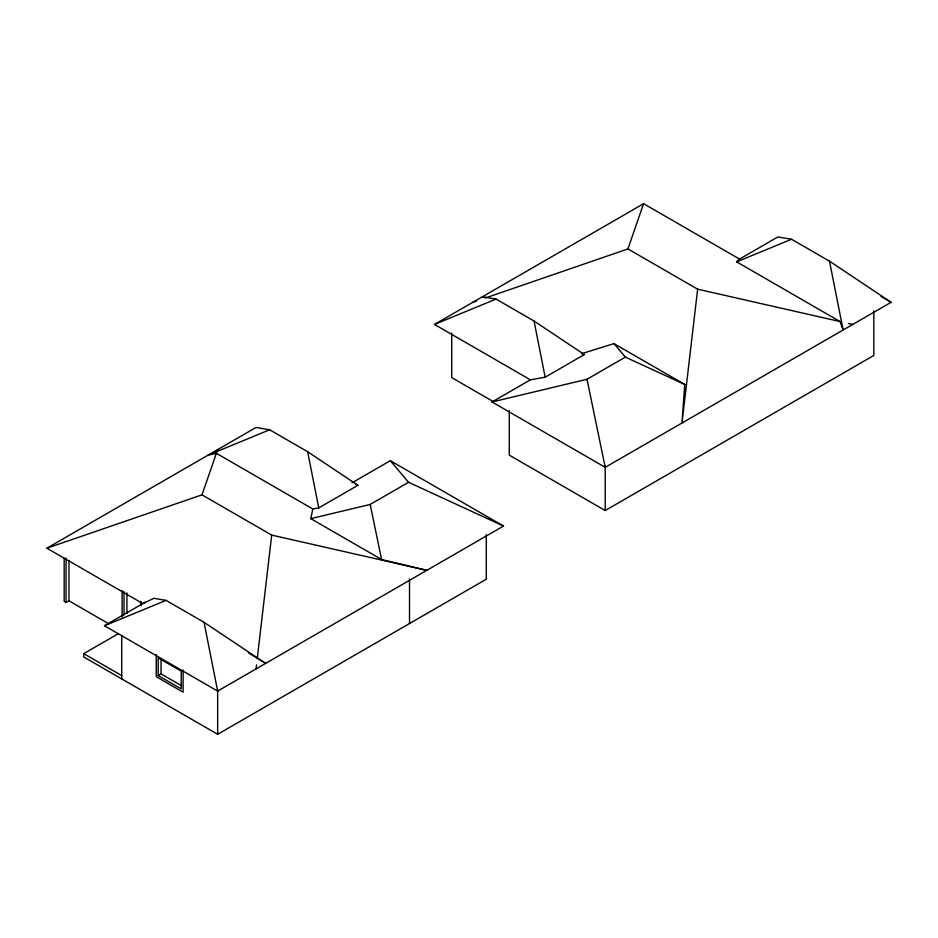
<?xml version="1.0" encoding="UTF-8"?>
<svg xmlns="http://www.w3.org/2000/svg" width="938" height="938" viewBox="0 0 938 938"><rect width="100%" height="100%" fill="white"/><g stroke="black" fill="none" stroke-linecap="round" stroke-linejoin="round"><path stroke-width="1.41" d="M584.339 354.576L581.912 353.579L613.968 343.613L684.752 384.474L681.973 423.026L697.649 289.185L627.921 248.933L485.509 297.932L482.425 296.748L496.05 299.081L534.039 321.007L584.339 354.576L545.166 377.193L530.392 379.831L492.028 401.98L605.221 467.335L891.1 302.294L829.509 261.186L791.52 239.26L777.895 236.939L739.531 259.087L736.647 261.866L840.049 321.558L843.133 329.977L829.509 261.186M256.027 668.946L256.508 664.843M257.317 657.995L271.703 535.094L201.987 494.842L46.9 548.202L142.834 603.591L153.914 598.303L166.049 600.379L204.038 622.304L265.63 663.4L248.488 652.907M271.703 535.094L426.79 570.351L381.59 559.517L310.806 518.644L312.776 508.971L318.768 507.904L357.941 485.286L307.641 451.717L269.652 429.792L256.027 427.458L46.9 548.202M201.987 494.842L217.663 449.619M627.921 248.933L643.597 203.698L739.531 259.087M530.392 379.831L434.47 324.442L643.597 203.698M64.171 558.262L64.171 601.375L66.082 602.477L68.966 600.824L108.808 623.817M351.961 482.847L390.337 460.687L503.53 526.042L217.663 691.095L104.458 625.74L145.296 602.161M486.271 534.672L486.271 579.215L217.663 734.302L83.74 656.975L83.74 653.657L118.399 633.642M310.806 518.644L370.193 504.445L408.558 482.296L503.53 526.042M492.028 401.98L587 379.269L625.365 357.12L684.752 384.474M158.182 675.595L181.21 688.879L181.21 671.162L158.182 657.866L158.182 675.595L161.055 673.93L181.655 685.819M509.287 410.61L509.287 455.153L605.221 510.542L873.829 355.455L873.829 310.912M434.47 324.442L496.05 299.081M269.652 429.792L208.06 455.153L216.373 453.312L312.776 508.971M736.647 261.866L791.52 239.26M104.458 625.74L166.049 600.379M472.834 302.294L476.645 300.981M697.649 289.185L840.049 321.558M848.503 323.481L852.724 324.442M355.549 484.313L357.941 485.286M881.04 296.478L891.1 302.294M493.388 401.663L451.729 377.615L451.729 333.06M83.74 653.657L121.729 675.595M613.968 343.613L625.365 357.12M390.337 460.687L408.558 482.296M587 379.269L605.221 467.335M370.193 504.445L381.59 559.517M534.039 321.007L545.166 377.193M307.641 451.717L318.768 507.904M204.038 622.304L217.663 691.095M605.221 465.987L605.221 510.542M409.519 578.981L409.519 623.524M217.663 689.747L217.663 734.302M183.121 670.049L183.121 692.209L156.259 676.697L156.259 654.536M161.055 658.933L161.055 673.93M140.911 601.375L140.911 605.76M126.911 592.886L126.911 613.382M124.027 591.62L124.027 615.047M122.116 590.518L122.116 616.864M121.729 635.706L121.729 678.913M68.966 560.795L68.966 600.824M66.082 558.169L66.082 602.477"/></g></svg>
